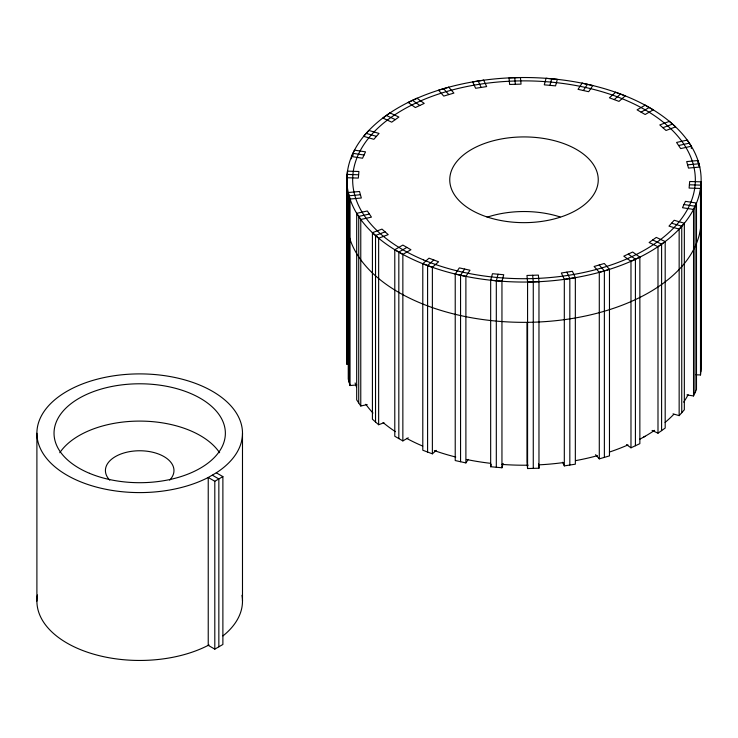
<?xml version="1.0" encoding="UTF-8"?>
<svg xmlns="http://www.w3.org/2000/svg" width="738" height="738" viewBox="0 0 738 738"><rect width="100%" height="100%" fill="white"/><g stroke="black" fill="none" stroke-linecap="round" stroke-linejoin="round"><path stroke-width="1.11" d="M346.915 177.729L347.506 171.142L358.917 171.493L358.317 178.079L346.915 177.729L346.915 364.249L349.194 364.314M346.915 364.249L347.211 174.436L358.613 174.786M700.5 188.43L701.1 181.843L689.698 181.502L689.098 188.079L700.5 188.43L700.5 374.95L695.943 374.812M700.5 374.95L701.1 368.363L701.1 181.843M490.669 280.228L492.458 273.715L503.74 274.739L501.951 281.252L501.951 467.772L490.669 466.739L490.669 280.228L501.951 281.252M498.095 274.222L496.314 280.744L496.314 467.255M549.911 85.35L551.701 78.837M490.669 466.739L491.268 464.571M501.951 467.772L503.141 463.427M351.519 156.521L354.48 150.146L365.513 151.853L362.552 158.227L351.519 156.521L351.519 158.818M693.535 209.426L696.487 203.051L685.454 201.345L682.502 207.719L693.535 209.426L693.535 395.946L686.912 394.922M693.535 395.946L696.487 389.572L696.487 203.051M455.226 274.029L459.322 267.876L469.986 270.237L465.89 276.39L465.89 462.911L455.226 460.549L455.226 274.029L465.89 276.39M464.654 269.056L460.558 275.209L460.558 461.73M583.361 90.516L587.448 84.363M465.89 462.911L468.233 459.396M679.154 229.131L684.338 223.254L674.163 220.256L668.979 226.132L679.154 229.131L679.154 415.642L673.047 413.852M679.154 415.642L684.338 409.774L684.338 223.254M422.791 263.715L429.018 258.18L438.593 261.778L432.376 267.304L432.376 453.824L422.791 450.235L422.791 263.715L432.376 267.304M433.806 259.979L427.588 265.505L427.588 452.025M614.21 99.593L620.427 94.067M432.376 453.824L436.259 450.364M657.992 246.676L665.187 241.547L656.303 237.396L649.117 242.525L657.992 246.676L657.992 433.188L652.078 430.42M657.992 433.188L665.187 428.068L665.187 241.547M216.308 472.809L208.236 477.477A102.794 59.344 0 0 1 39.926 447.542A102.794 59.344 0 0 1 164.454 375.642A102.794 59.344 0 0 1 216.308 472.809L222.885 476.61L222.885 644.477L214.804 649.136L208.236 645.344A102.794 59.344 0 0 1 92.942 653.96A102.794 59.344 0 0 1 37.453 594.976M394.784 249.73L402.856 245.071L410.937 249.73L402.856 254.389L394.784 249.73L394.784 436.25L402.856 440.909L408.243 437.8M406.896 247.396L398.824 252.064L398.824 438.575M641.11 112.176L649.191 107.508M209.038 644.92L208.236 645.344L208.236 477.477L214.804 481.268L222.885 476.61M645.15 436.25L643.379 437.256M639.855 257.147L632.669 252.018L623.795 256.169L630.981 261.298L639.855 257.147L639.855 443.667L630.981 447.809L626.488 444.608M372.422 232.691L381.998 229.103L388.216 234.629L378.64 238.217L372.422 232.691L372.422 419.212L378.64 424.737L383.963 422.745M385.107 231.861L375.531 235.459L375.531 421.97M662.899 127.711L672.484 124.122M609.468 269.361L604.284 263.484L594.108 266.483L599.293 272.359L609.468 269.361L609.468 455.881L599.293 458.87L595.584 454.673M356.685 213.337L367.339 210.976L371.435 217.129L360.771 219.49L356.685 213.337L356.685 399.858L360.771 406.011L367.173 404.59M369.387 214.057L358.723 216.418L358.723 402.93M678.619 145.524L689.283 143.154M691.331 146.235L680.667 148.596L676.571 142.443L687.235 140.082L691.331 146.235L691.331 148.541M575.345 277.663L572.384 271.289L561.35 272.995L564.312 279.37L575.345 277.663L575.345 464.184L564.312 465.89L562.624 462.246M348.253 192.517L359.535 191.483L361.325 198.005L350.043 199.029L348.253 192.517L348.253 379.037L350.043 385.55L356.814 384.932M697.973 160.543L686.691 161.576L688.48 168.089L699.753 167.056L697.973 160.543L697.973 162.84M360.43 194.74L349.148 195.773L349.148 382.293M687.585 164.832L698.868 163.799L698.868 166.096M538.971 281.685L538.38 275.099L526.969 275.449L527.569 282.027L538.971 281.685L538.971 468.206L527.569 468.547L526.969 461.96L526.969 322.654M689.393 184.795L700.805 185.137L700.805 371.657M364.037 155.035L353.004 153.329L353.004 155.635M683.978 204.537L695.011 206.243L695.011 392.754M366.26 133.384L376.445 136.373M671.571 223.199L681.746 226.188L681.746 412.708M386.426 115.46L395.3 119.611M652.715 239.961L661.589 244.112L661.589 430.632M212.387 475.207L218.845 478.944L218.845 646.802M412.588 100.35L419.784 105.479M628.232 254.093L635.418 259.222L635.418 445.734M443.63 88.717L448.815 94.593M599.191 264.979L604.376 270.855L604.376 457.375M478.187 81.06L481.139 87.425M566.867 272.147L569.828 278.512L569.828 465.032M514.737 77.711L515.336 84.298M532.67 275.274L533.27 281.861L533.27 468.372M538.574 463.815L538.971 468.206M630.981 261.298L630.981 447.809M599.293 272.359L599.293 458.87M564.312 279.37L564.312 465.89M527.569 282.027L527.569 468.547M402.856 254.389L402.856 440.909M378.64 238.217L378.64 424.737M360.771 219.49L360.771 406.011M350.043 199.029L350.043 385.55M347.506 171.142L347.506 174.602M242.488 433.243L242.488 601.11M214.804 481.268L214.804 649.136M36.9 433.243L36.9 601.11M688.12 394.701A171.327 98.91 0 0 1 683.674 402.164M673.674 414.442A171.327 98.91 0 0 1 665.076 422.431M654.606 430.328A171.327 98.91 0 0 1 639.643 439.294M628.001 444.913A171.327 98.91 0 0 1 609.367 452.071M597.448 455.669A171.327 98.91 0 0 1 575.778 460.595M563.491 462.56A171.327 98.91 0 0 1 539.22 464.829M528.159 465.189A171.327 98.91 0 0 1 501.646 464.377M490.77 463.344A171.327 98.91 0 0 1 466.425 459.46M455.77 457.034A171.327 98.91 0 0 1 434.359 450.595M422.726 446.084A171.327 98.91 0 0 1 406.601 438.344M395.402 431.656A171.327 98.91 0 0 1 383.068 422.542M373.004 413.04A171.327 98.91 0 0 1 365.799 404.267M356.519 387.136A171.327 98.91 0 0 1 355.116 382.939M487.984 216.917A74.243 42.859 0 0 1 560.031 216.917M700.869 214.509A177.129 102.268 0 0 1 524.847 322.349A177.129 102.268 0 0 1 347.054 215.478M241.99 595.28A102.794 59.344 0 0 1 222.977 635.898M59.778 452.735A85.663 49.455 0 0 1 139.694 421.094A85.663 49.455 0 0 1 219.61 452.735M109.731 480.143A34.262 19.778 0 0 1 139.694 450.761A34.262 19.778 0 0 1 169.657 480.143M546.065 78.32L544.275 84.833L555.557 85.866L557.338 79.344L546.065 78.32M582.116 83.182L578.029 89.335L588.693 91.706L592.78 85.543L582.116 83.182M368.852 130.441L363.668 136.318L373.852 139.316L379.037 133.44L368.852 130.441M615.64 92.268L609.413 97.803L618.997 101.392L625.215 95.857L615.64 92.268M390.015 112.896L382.828 118.025L391.703 122.176L398.889 117.047L390.015 112.896M645.15 105.183L637.078 109.842L645.15 114.51L653.231 109.842L645.15 105.183M417.035 98.274L408.151 102.425L415.346 107.554L424.221 103.403L417.035 98.274M669.375 121.355L659.79 124.943L666.017 130.478L675.593 126.881L669.375 121.355M448.722 87.222L438.547 90.211L443.732 96.088L453.907 93.089L448.722 87.222M483.704 80.202L472.671 81.909L475.623 88.283L486.656 86.577L483.704 80.202M520.447 77.545L509.035 77.887L509.635 84.473L521.037 84.132L520.447 77.545M423.695 264.075A177.129 102.268 0 0 0 700.593 187.803A177.129 102.268 0 0 0 447.735 87.49A177.129 102.268 0 0 0 423.695 264.075M423.474 259.887A171.327 98.91 0 0 0 694.421 189.998A171.327 98.91 0 0 0 454.128 89.473A171.327 98.91 0 0 0 423.474 259.887M486.886 216.907A74.243 42.859 0 0 0 598.25 179.786A74.243 42.859 0 0 0 486.886 142.665A74.243 42.859 0 0 0 486.886 216.907M89.427 473.289A85.663 49.455 0 0 0 224.906 438.354A85.663 49.455 0 0 0 104.759 388.087A85.663 49.455 0 0 0 89.427 473.289"/></g></svg>
